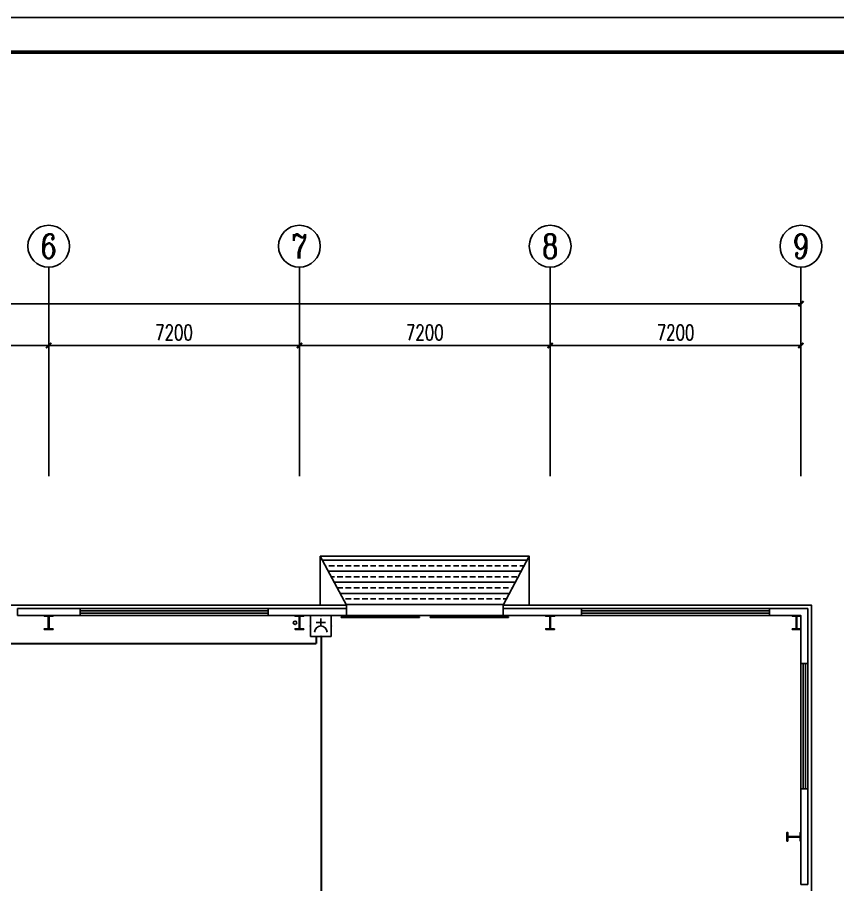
# Model space of a CAD drawing. Extents: x 12152 to 491505, y 111028 to 412681.
# Drawn here: x 317061 to 340616, y 206269 to 231162 of the extents above; entities that cross this region are included whole.
import ezdxf
from ezdxf.enums import TextEntityAlignment as Align

# ---------------------------------------------------------------- set-up
doc = ezdxf.new("R2010")
doc.units = 0
doc.header["$LTSCALE"] = 1000
doc.header["$MEASUREMENT"] = 0
for name, color, linetype in [('AXIS', 3, 'Continuous'), ('AXIS_TEXT', 7, 'Continuous'), ('COLUMN', 9, 'Continuous'), ('EQUIP-消防', 3, 'Continuous'), ('GROUND', 2, 'Continuous'), ('PUB_HATCH', 8, 'Continuous'), ('PUB_TITLE', 4, 'Continuous'), ('VPIPE-雨水', 4, 'Continuous'), ('WALL', 11, 'Continuous'), ('WINDOW', 4, 'Continuous'), ('WIRE-照明', 1, 'Continuous'), ('图框(锁住)', 7, 'Continuous')]:
    doc.layers.add(name, color=color, linetype=linetype)
doc.layers.add('yichutu', color=7, linetype='Continuous', true_color=0xffffff, plot=False)
doc.styles.add('_TCH_AXIS', font='COMPLEX', dxfattribs={"bigfont": 'GBCBIG'})
doc.styles.add('_TCH_DIM_T3', font='SIMPLEX', dxfattribs={"width": 0.7058823529411765, "bigfont": 'GBCBIG'})
doc.styles.add('COMPLEX', font='COMPLEX')
doc.styles.get("Standard").update_dxf_attribs({"font": 'gbenor.shx', "bigfont": 'gbcbig.shx'})
doc.dimstyles.new('_TCH_ARCH&&150', dxfattribs={"dimtxt": 446.25, "dimasz": 150, "dimexe": 375, "dimexo": 450, "dimgap": 150, "dimtad": 1, "dimdec": 0, "dimzin": 0, "dimdsep": 46, "dimtxsty": '_TCH_DIM_T3', "dimblk": 'ARCHTICK', "dimcen": 0.09, "dimclrt": 7, "dimazin": 2, "dimtfac": 1, "dimtdec": 0, "dimtix": 1, "dimtmove": 2, "dimatfit": 3, "dimfxl": 1, "dimtolj": 1, "dimtzin": 0, "dimarcsym": 0})

# ---------------------------------------------------------------- blocks, each defined once
blk = doc.blocks.new('EQWEWQEWQEQEQWEQWE')
at = {"layer": 'PUB_HATCH'}
h = blk.add_hatch(dxfattribs=at)
h.set_pattern_fill('ANSI33', color=256, scale=100, angle=135, style=0)
h.set_pattern_definition([(180, (-3000, 0), (-2.842170943040401e-14, -317.5), []), (180, (-3158.750068570487, 158.750068570429), (-2.842170943040401e-14, -317.5), [158.75, -79.375])])
h.paths.add_polyline_path([(-2192.264973081066, 1500), (-2250, 1500), (-2250, 1400.000000000058), (-3000, 0), (-1326.239569296595, 0)])
h.paths.add_polyline_path([(-2.223320701392367, 1500), (-2192.264973081066, 1500), (-1326.239569296595, 0), (-668.0707980447914, 0, 0.1888528695596453)])
h.paths.add_polyline_path([(2.223320701043122, 1500), (-2.223320701392367, 1500, -0.1888528695596424), (-668.070798044675, 0), (668.0707980436273, 0, -0.1888528695597249)])
h.paths.add_polyline_path([(2192.26497308095, 1500), (2.223320701043122, 1500, 0.1888528695597247), (668.0707980436273, 0), (1326.239569296595, 0)])
h.paths.add_polyline_path([(2250, 1399.999999999942), (2250, 1500), (2192.26497308095, 1500), (1326.239569296595, 0), (3000, 0)])
at = {"layer": 'GROUND'}
for points in [[(3000, 1400), (3000, 0), (-3000, 0), (-3000, 1400)], [(-2250, 1400), (-3000, 0)], [(2250, 1400), (3000, 0)]]:
    blk.add_lwpolyline(points, dxfattribs=at)
at = {"layer": '图框(锁住)', "color": 0}
for points in [[(-2250.000000000116, 1399.999999999709), (-2250.000000000116, 1500.000000008178)], [(2250.000000000116, 1399.999999999709), (2250.000000000116, 1499.999999999898)]]:
    blk.add_lwpolyline(points, dxfattribs=at)
blk = doc.blocks.new('_ArchTick')
at = {"color": 0, "linetype": 'ByBlock', "const_width": 0.4}
blk.add_lwpolyline([(-0.5, -0.5), (0.5, 0.5)], dxfattribs=at)
blk = doc.blocks.new('*D140')
at = {"layer": 'AXIS', "color": 0, "lineweight": -2, "transparency": 16777216}
for p, q in [((310760.5101791767, 218444.1504250778), (310760.5101791767, 222119.1504250778)), ((317960.5101791767, 218444.1504250778), (317960.5101791767, 222119.1504250778)), ((310760.5101791767, 221744.1504250778), (317960.5101791767, 221744.1504250778))]:
    blk.add_line(p, q, dxfattribs=at)
at = {"layer": 'Defpoints', "color": 0, "transparency": 16777216}
for p in [(317960.5101791767, 221744.1504250778), (310760.5101791767, 217994.1504250778), (317960.5101791767, 217994.1504250778)]:
    blk.add_point(p, dxfattribs=at)
at = {"layer": 'AXIS', "color": 0, "lineweight": -2, "transparency": 16777216, "xscale": 150, "yscale": 150, "zscale": 150, "rotation": 180}
blk.add_blockref('_ArchTick', (310760.5101791767, 221744.1504250778), dxfattribs=at)
at = {"layer": 'AXIS', "color": 0, "lineweight": -2, "transparency": 16777216, "xscale": 150, "yscale": 150, "zscale": 150}
blk.add_blockref('_ArchTick', (317960.5101791767, 221744.1504250778), dxfattribs=at)
at = {"layer": 'AXIS', "color": 7, "transparency": 16777216, "insert": (314360.5101791767, 222117.2754250778), "char_height": 446.25, "attachment_point": 5, "style": '_TCH_DIM_T3'}
blk.add_mtext('\\A1;7200', dxfattribs=at)
blk = doc.blocks.new('*D141')
at = {"layer": 'AXIS', "color": 0, "lineweight": -2, "transparency": 16777216}
for p, q in [((317960.5101791767, 218444.1504250778), (317960.5101791767, 222119.1504250778)), ((325160.5101791765, 218444.1504250778), (325160.5101791765, 222119.1504250778)), ((317960.5101791767, 221744.1504250778), (325160.5101791765, 221744.1504250778))]:
    blk.add_line(p, q, dxfattribs=at)
at = {"layer": 'Defpoints', "color": 0, "transparency": 16777216}
for p in [(325160.5101791765, 221744.1504250778), (317960.5101791767, 217994.1504250778), (325160.5101791765, 217994.1504250778)]:
    blk.add_point(p, dxfattribs=at)
at = {"layer": 'AXIS', "color": 0, "lineweight": -2, "transparency": 16777216, "xscale": 150, "yscale": 150, "zscale": 150, "rotation": 180}
blk.add_blockref('_ArchTick', (317960.5101791767, 221744.1504250778), dxfattribs=at)
at = {"layer": 'AXIS', "color": 0, "lineweight": -2, "transparency": 16777216, "xscale": 150, "yscale": 150, "zscale": 150}
blk.add_blockref('_ArchTick', (325160.5101791765, 221744.1504250778), dxfattribs=at)
at = {"layer": 'AXIS', "color": 7, "transparency": 16777216, "insert": (321560.5101791766, 222117.2754250778), "char_height": 446.25, "attachment_point": 5, "style": '_TCH_DIM_T3'}
blk.add_mtext('\\A1;7200', dxfattribs=at)
blk = doc.blocks.new('*D142')
at = {"layer": 'AXIS', "color": 0, "lineweight": -2, "transparency": 16777216}
for p, q in [((325160.5101791765, 218444.1504250778), (325160.5101791765, 222119.1504250778)), ((332360.5101791766, 218444.1504250778), (332360.5101791766, 222119.1504250778)), ((325160.5101791765, 221744.1504250778), (332360.5101791766, 221744.1504250778))]:
    blk.add_line(p, q, dxfattribs=at)
at = {"layer": 'Defpoints', "color": 0, "transparency": 16777216}
for p in [(332360.5101791766, 221744.1504250778), (325160.5101791765, 217994.1504250778), (332360.5101791766, 217994.1504250778)]:
    blk.add_point(p, dxfattribs=at)
at = {"layer": 'AXIS', "color": 0, "lineweight": -2, "transparency": 16777216, "xscale": 150, "yscale": 150, "zscale": 150, "rotation": 180}
blk.add_blockref('_ArchTick', (325160.5101791765, 221744.1504250778), dxfattribs=at)
at = {"layer": 'AXIS', "color": 0, "lineweight": -2, "transparency": 16777216, "xscale": 150, "yscale": 150, "zscale": 150}
blk.add_blockref('_ArchTick', (332360.5101791766, 221744.1504250778), dxfattribs=at)
at = {"layer": 'AXIS', "color": 7, "transparency": 16777216, "insert": (328760.5101791765, 222117.2754250778), "char_height": 446.25, "attachment_point": 5, "style": '_TCH_DIM_T3'}
blk.add_mtext('\\A1;7200', dxfattribs=at)
blk = doc.blocks.new('*D143')
at = {"layer": 'AXIS', "color": 0, "lineweight": -2, "transparency": 16777216}
for p, q in [((332360.5101791766, 218444.1504250778), (332360.5101791766, 222119.1504250778)), ((339560.5101791767, 218444.1504250778), (339560.5101791767, 222119.1504250778)), ((332360.5101791766, 221744.1504250778), (339560.5101791767, 221744.1504250778))]:
    blk.add_line(p, q, dxfattribs=at)
at = {"layer": 'Defpoints', "color": 0, "transparency": 16777216}
for p in [(339560.5101791767, 221744.1504250778), (332360.5101791766, 217994.1504250778), (339560.5101791767, 217994.1504250778)]:
    blk.add_point(p, dxfattribs=at)
at = {"layer": 'AXIS', "color": 0, "lineweight": -2, "transparency": 16777216, "xscale": 150, "yscale": 150, "zscale": 150, "rotation": 180}
blk.add_blockref('_ArchTick', (332360.5101791766, 221744.1504250778), dxfattribs=at)
at = {"layer": 'AXIS', "color": 0, "lineweight": -2, "transparency": 16777216, "xscale": 150, "yscale": 150, "zscale": 150}
blk.add_blockref('_ArchTick', (339560.5101791767, 221744.1504250778), dxfattribs=at)
at = {"layer": 'AXIS', "color": 7, "transparency": 16777216, "insert": (335960.5101791766, 222117.2754250778), "char_height": 446.25, "attachment_point": 5, "style": '_TCH_DIM_T3'}
blk.add_mtext('\\A1;7200', dxfattribs=at)
blk = doc.blocks.new('*D144')
at = {"layer": 'AXIS', "color": 0, "lineweight": -2, "transparency": 16777216}
for p, q in [((281960.5101791767, 218444.1504250778), (281960.5101791767, 223319.1504250778)), ((339560.5101791767, 218444.1504250778), (339560.5101791767, 223319.1504250778)), ((281960.5101791767, 222944.1504250778), (339560.5101791767, 222944.1504250778))]:
    blk.add_line(p, q, dxfattribs=at)
at = {"layer": 'Defpoints', "color": 0, "transparency": 16777216}
for p in [(339560.5101791767, 222944.1504250778), (281960.5101791767, 217994.1504250778), (339560.5101791767, 217994.1504250778)]:
    blk.add_point(p, dxfattribs=at)
at = {"layer": 'AXIS', "color": 0, "lineweight": -2, "transparency": 16777216, "xscale": 150, "yscale": 150, "zscale": 150, "rotation": 180}
blk.add_blockref('_ArchTick', (281960.5101791767, 222944.1504250778), dxfattribs=at)
at = {"layer": 'AXIS', "color": 0, "lineweight": -2, "transparency": 16777216, "xscale": 150, "yscale": 150, "zscale": 150}
blk.add_blockref('_ArchTick', (339560.5101791767, 222944.1504250778), dxfattribs=at)
at = {"layer": 'AXIS', "color": 7, "transparency": 16777216, "insert": (310760.5101791767, 223317.2754250778), "char_height": 446.25, "attachment_point": 5, "style": '_TCH_DIM_T3'}
blk.add_mtext('\\A1;57600', dxfattribs=at)
blk = doc.blocks.new('$DorLib2D$00000127')
at = {"color": 0, "linetype": 'Continuous'}
for p, q in [((-0.03333333333284827, 0.79489831543669, -93.75), (-0.5333333333328483, 0.79489831543669, -93.75)), ((-0.5333333333328483, 0.79489831543669, -93.75), (-0.5333333333328483, 0.6904056441872441, -93.75)), ((-0.03333333333284827, 0.79489831543669, -93.75), (-0.03333333333284827, 0.6904056441872441, -93.75)), ((0.03333333333284827, 0.79489831543669, -93.75), (0.03333333333284827, 0.6904056441872441, -93.75)), ((0.5333333333328483, 0.79489831543669, -93.75), (0.03333333333284827, 0.79489831543669, -93.75)), ((0.5333333333328483, 0.79489831543669, -93.75), (0.5333333333328483, 0.6904056441872441, -93.75)), ((-0.03333333333284827, 0.6904056441872441, -93.75), (-0.5333333333328483, 0.6904056441872441, -93.75)), ((0.5333333333328483, 0.6904056441872441, -93.75), (0.03333333333284827, 0.6904056441872441, -93.75)), ((0.5, 0.4999999999999787, -93.75), (-0.5, 0.4999999999999787, -93.75))]:
    blk.add_line(p, q, dxfattribs=at)
blk = doc.blocks.new('$TCHSYS$WIN2D')
for p, q in [((-0.5, 0.5), (0.5, 0.5)), ((-0.5, 0.5), (-0.4999999999999999, -0.5)), ((0.5, 0.5), (0.4999999999999998, -0.5)), ((0.5, 0.1666666666666666), (-0.5, 0.1666666666666666)), ((0.5, -0.1666666666666667), (-0.5, -0.1666666666666667)), ((-0.4999999999999999, -0.5), (0.5, -0.5))]:
    blk.add_line(p, q)
blk = doc.blocks.new('_AXISO')
blk.add_circle((0, 0), 0.5)
at = {"layer": 'AXIS_TEXT', "style": 'COMPLEX', "width": 1.041666666666667}
blk.add_attdef('A', text='', height=0.56, dxfattribs=at).set_placement((-0.25, -0.28), (0.25, -0.28), align=Align.FIT)
blk = doc.blocks.new('yct-1051-594-105100-59400-100-1002.0')
at = {"layer": 'yichutu', "color": 7, "true_color": 0xffffff}
blk.add_lwpolyline([(0, 0), (0, 59400), (105100, 59400), (105100, 0)], close=True, dxfattribs=at)
blk = doc.blocks.new('$equip$00001712')
for p, q in [((-0.5, 1), (-0.5, 0)), ((0.5, 1), (-0.5, 1)), ((0.5, 0), (0.5, 1)), ((0, 0.5), (0, 0.1500000000014552)), ((-0.5, 0), (0.5, 0)), ((-0.2185336870934407, 0.3306395092604362), (0.2221149462566245, 0.3306395092604362))]:
    blk.add_line(p, q)
blk.add_arc((0, 0.7999999999992724), 0.3, 180, 0)
for p in [(0, 1), (-0.5, 0.5), (0.5, 0.5), (0, 0)]:
    blk.add_point(p)
at = {"flags": 1}
for tag, height, p in [('B', 0.4, (0.7264723398748174, 0.3015601165698172)), ('A', 2e-05, (0, 0))]:
    blk.add_attdef(tag, text='', height=height, dxfattribs=at).set_placement(p, align=Align.MIDDLE_CENTER)

msp = doc.modelspace()

# ---------------------------------------------------------------- linework, layer by layer
at = {"layer": 'AXIS', "color": 0}
for p, q in [((317960.5101791767, 217994.1504250778), (317960.5101791767, 223994.1504250778)), ((325160.5101791767, 217994.1504250778), (325160.5101791767, 223994.1504250778)), ((332360.5101791767, 217994.1504250778), (332360.5101791767, 223994.1504250778)), ((339560.5101791767, 217994.1504250778), (339560.5101791767, 223994.1504250778))]:
    msp.add_line(p, q, dxfattribs=at)
at = {"layer": 'COLUMN', "color": 6}
for points in [[(318085.5101791767, 213614.1504250778), (318085.5101791767, 213594.1504250778), (317835.5101791767, 213594.1504250778), (317835.5101791767, 213614.1504250778), (317950.5101791767, 213614.1504250778), (317950.5101791767, 213974.1504250778), (317835.5101791767, 213974.1504250778), (317835.5101791767, 213994.1504250778), (318085.5101791767, 213994.1504250778), (318085.5101791767, 213974.1504250778), (317970.5101791767, 213974.1504250778), (317970.5101791767, 213614.1504250778)], [(325285.5101791767, 213614.1504250778), (325285.5101791767, 213594.1504250778), (325035.5101791767, 213594.1504250778), (325035.5101791767, 213614.1504250778), (325150.5101791767, 213614.1504250778), (325150.5101791767, 213974.1504250778), (325035.5101791767, 213974.1504250778), (325035.5101791767, 213994.1504250778), (325285.5101791767, 213994.1504250778), (325285.5101791767, 213974.1504250778), (325170.5101791767, 213974.1504250778), (325170.5101791767, 213614.1504250778)], [(332485.5101791767, 213614.1504250778), (332485.5101791767, 213594.1504250778), (332235.5101791767, 213594.1504250778), (332235.5101791767, 213614.1504250778), (332350.5101791767, 213614.1504250778), (332350.5101791767, 213974.1504250778), (332235.5101791767, 213974.1504250778), (332235.5101791767, 213994.1504250778), (332485.5101791767, 213994.1504250778), (332485.5101791767, 213974.1504250778), (332370.5101791767, 213974.1504250778), (332370.5101791767, 213614.1504250778)], [(339310.5101791767, 213614.1504250777), (339310.5101791767, 213594.1504250777), (339560.5101791767, 213594.1504250777), (339560.5101791767, 213614.1504250777), (339445.5101791767, 213614.1504250777), (339445.5101791767, 213974.1504250777), (339560.5101791767, 213974.1504250777), (339560.5101791767, 213994.1504250777), (339310.5101791767, 213994.1504250777), (339310.5101791767, 213974.1504250777), (339425.5101791767, 213974.1504250777), (339425.5101791767, 213614.1504250777)], [(339180.5101791754, 207519.1504250779), (339160.5101791754, 207519.1504250779), (339160.5101791754, 207769.1504250779), (339180.5101791754, 207769.1504250779), (339180.5101791754, 207654.1504250779), (339540.5101791754, 207654.1504250779), (339540.5101791754, 207769.1504250779), (339560.5101791754, 207769.1504250779), (339560.5101791754, 207519.1504250779), (339540.5101791754, 207519.1504250779), (339540.5101791754, 207634.1504250779), (339180.5101791754, 207634.1504250779)]]:
    msp.add_lwpolyline(points, close=True, dxfattribs=at)
at = {"layer": 'PUB_TITLE', "color": 0}
msp.add_lwpolyline([(257489.443275928, 171762.481950561), (362589.443275928, 171762.481950561), (362589.443275928, 231162.481950561), (257489.443275928, 231162.481950561)], close=True, dxfattribs=at)
at = {"layer": 'PUB_TITLE', "color": 0, "const_width": 100}
msp.add_lwpolyline([(259989.443275928, 172762.481950561), (361589.443275928, 172762.481950561), (361589.443275928, 230162.481950561), (259989.443275928, 230162.481950561)], close=True, dxfattribs=at)
at = {"layer": 'VPIPE-雨水'}
msp.add_circle((325034.4416639655, 213786.0041553795), 50, dxfattribs=at)
at = {"layer": 'WALL', "color": 0}
for p, q in [((318860.5101791772, 214194.1504250779), (317060.5101791772, 214194.1504250779)), ((317060.5101791772, 214194.1504250779), (317060.5101791772, 213994.1504250779)), ((318860.5101791772, 213994.1504250779), (318860.5101791772, 214194.1504250779)), ((326510.5101791772, 214194.1504250779), (324260.5101791772, 214194.1504250779)), ((324260.5101791772, 214194.1504250779), (324260.5101791772, 213994.1504250779)), ((326510.5101791772, 213994.1504250779), (326510.5101791772, 214194.1504250779)), ((333260.5101791772, 214194.1504250779), (331010.5101791772, 214194.1504250779)), ((331010.5101791772, 214194.1504250779), (331010.5101791772, 213994.1504250779)), ((333260.5101791772, 213994.1504250779), (333260.5101791772, 214194.1504250779)), ((339760.5101791767, 214194.1504250779), (338660.5101791772, 214194.1504250779)), ((338660.5101791772, 214194.1504250779), (338660.5101791772, 213994.1504250779)), ((339760.5101791768, 212619.1504250782), (339760.5101791767, 214194.1504250779)), ((317060.5101791772, 213994.1504250779), (318860.5101791772, 213994.1504250779)), ((324260.5101791772, 213994.1504250779), (326510.5101791772, 213994.1504250779)), ((331010.5101791772, 213994.1504250779), (333260.5101791772, 213994.1504250779)), ((338660.5101791772, 213994.1504250779), (339560.5101791768, 213994.1504250779)), ((339560.5101791768, 213994.1504250779), (339560.5101791768, 212619.1504250782)), ((339560.5101791768, 212619.1504250782), (339760.5101791768, 212619.1504250782)), ((339760.5101791768, 209019.1504250782), (339560.5101791768, 209019.1504250782)), ((339560.5101791768, 209019.1504250782), (339560.5101791768, 206269.1504250782)), ((339760.5101791768, 206269.1504250782), (339760.5101791768, 209019.1504250782)), ((339560.5101791768, 206269.1504250782), (339760.5101791768, 206269.1504250782))]:
    msp.add_line(p, q, dxfattribs=at)
at = {"layer": 'WIRE-照明', "linetype": 'Continuous', "const_width": 60}
for points in [[(325649.1956521228, 213394.1504250779), (325649.1956521228, 213189.1219341629)], [(325791.0817933779, 189686.517677961), (325791.0817933779, 213394.1504250779)], [(325649.1956521228, 213189.1219341629), (290124.5972792152, 213189.1219341629)]]:
    msp.add_lwpolyline(points, dxfattribs=at)
at = {"layer": '图框(锁住)', "color": 0}
for points in [[(295010.5101791763, 214294.1504250778), (326510.5101791763, 214294.1504250778)], [(331010.5101791763, 214294.1504250778), (339860.5101791763, 214294.1504250778), (339860.5101791763, 188294.1504250778), (331010.5101791765, 188294.1504250778)]]:
    msp.add_lwpolyline(points, dxfattribs=at)

# ---------------------------------------------------------------- block references
at = {"layer": 'AXIS', "color": 0}
ref = msp.add_blockref('_AXISO', (317960.5101791767, 224594.1504250778), dxfattribs=dict(at, xscale=1200, yscale=1200, zscale=1200))
ref.add_attrib('A', '6', dxfattribs={"layer": 'AXIS_TEXT', "color": 0, "height": 698.9222472437888, "style": '_TCH_AXIS'}).set_placement((317727.5360967621, 224244.6893014559), (318193.4842615913, 224244.6893014559), align=Align.FIT)
ref = msp.add_blockref('_AXISO', (325160.5101791767, 224594.1504250778), dxfattribs=dict(at, xscale=1200, yscale=1200, zscale=1200))
ref.add_attrib('A', '7', dxfattribs={"layer": 'AXIS_TEXT', "color": 0, "height": 698.9222472437885, "style": '_TCH_AXIS'}).set_placement((324927.5360967621, 224244.6893014559), (325393.4842615913, 224244.6893014559), align=Align.FIT)
ref = msp.add_blockref('_AXISO', (332360.5101791767, 224594.1504250778), dxfattribs=dict(at, xscale=1200, yscale=1200, zscale=1200))
ref.add_attrib('A', '8', dxfattribs={"layer": 'AXIS_TEXT', "color": 0, "height": 698.9222472437887, "style": '_TCH_AXIS'}).set_placement((332127.5360967621, 224244.6893014559), (332593.4842615913, 224244.6893014559), align=Align.FIT)
ref = msp.add_blockref('_AXISO', (339560.5101791767, 224594.1504250778), dxfattribs=dict(at, xscale=1200, yscale=1200, zscale=1200))
ref.add_attrib('A', '9', dxfattribs={"layer": 'AXIS_TEXT', "color": 0, "height": 698.9222472437888, "style": '_TCH_AXIS'}).set_placement((339327.5360967621, 224244.6893014559), (339793.4842615913, 224244.6893014559), align=Align.FIT)
at = {"layer": 'EQUIP-消防'}
ref = msp.add_blockref('$equip$00001712', (325775.380269961, 213994.1504250779), dxfattribs=dict(at, xscale=600, yscale=600, zscale=600, rotation=180))
ref.add_attrib('A', '消火栓起泵按钮', dxfattribs={"layer": '0', "height": 0.012}).set_placement((325775.380269961, 213994.1504250779), align=Align.MIDDLE_CENTER)
at = {"layer": 'WINDOW', "color": 0, "yscale": 200}
for name, p, xscale, zscale, rotation in [('$TCHSYS$WIN2D', (321560.5101791769, 214094.1504250779), -5400, -5400, 180), ('$TCHSYS$WIN2D', (335960.5101791769, 214094.1504250779), -5400, -5400, 180), ('$DorLib2D$00000127', (328760.5101791769, 214094.1504250779), -4500, -4500, 180), ('$TCHSYS$WIN2D', (339660.5101791767, 210819.1504250779), -3600, -3600, 90)]:
    msp.add_blockref(name, p, dxfattribs=dict(at, xscale=xscale, zscale=zscale, rotation=rotation))
at = {"layer": 'yichutu'}
msp.add_blockref('yct-1051-594-105100-59400-100-1002.0', (257489.443275928, 171762.481950561), dxfattribs=at)
at = {"layer": '图框(锁住)', "color": 0, "xscale": -1, "rotation": 180}
msp.add_blockref('EQWEWQEWQEQEQWEQWE', (328760.5101791763, 215694.1504250778), dxfattribs=at)

# ---------------------------------------------------------------- dimensions: what is measured, and where the dimension line sits
at = {"layer": 'AXIS', "color": 0}
for p1, p2, distance, picture, middle in [((281960.5101791767, 217994.1504250778), (339560.5101791767, 217994.1504250778), 4950, '*D144', (310760.5101791767, 223317.2754250778)), ((310760.5101791767, 217994.1504250778), (317960.5101791767, 217994.1504250778), 3750, '*D140', (314360.5101791767, 222117.2754250778)), ((317960.5101791767, 217994.1504250778), (325160.5101791765, 217994.1504250778), 3750, '*D141', (321560.5101791766, 222117.2754250778)), ((325160.5101791765, 217994.1504250778), (332360.5101791766, 217994.1504250778), 3750, '*D142', (328760.5101791765, 222117.2754250778)), ((332360.5101791766, 217994.1504250778), (339560.5101791767, 217994.1504250778), 3750, '*D143', (335960.5101791766, 222117.2754250778))]:
    dim = msp.add_aligned_dim(p1=p1, p2=p2, distance=distance, dimstyle='_TCH_ARCH&&150', dxfattribs=at)
    dim.commit()
    dim.dimension.update_dxf_attribs({"geometry": picture, "text_midpoint": middle})

doc.saveas('drawing.dxf')
